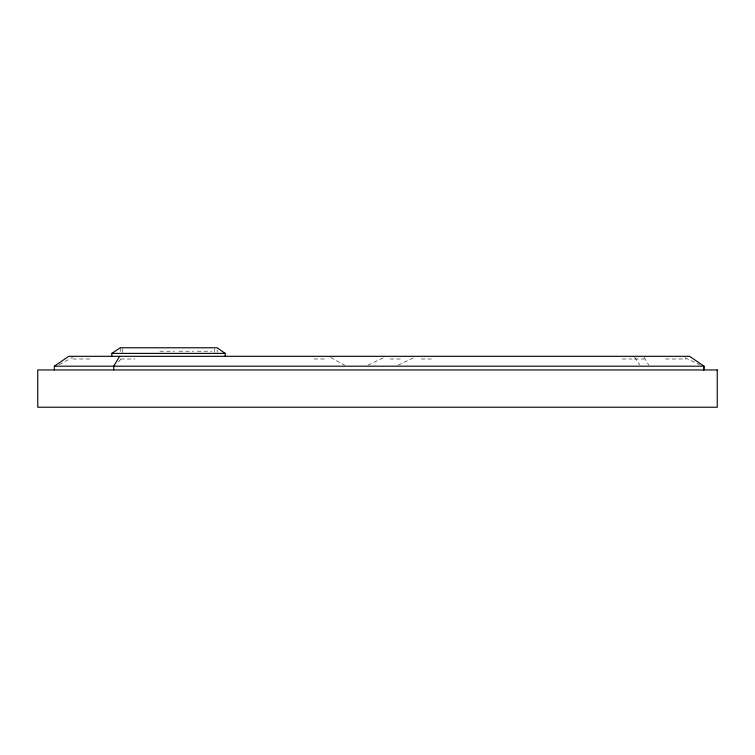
<?xml version="1.0" encoding="UTF-8"?>
<svg xmlns="http://www.w3.org/2000/svg" width="755" height="755" viewBox="0 0 755 755"><rect width="100%" height="100%" fill="white"/><g stroke="black" fill="none" stroke-linecap="round" stroke-linejoin="round"><path stroke-width="0.57" stroke-dasharray="3.77 2.83" d="M118.299 362.06L122.131 357.955M59.23 364.74L72.489 357.436M367.864 365.212L383.474 357.794M398.008 365.212L413.617 357.794M159.9 351.198L174.499 351.198M179.001 351.198L193.601 351.198M197.319 351.198L211.919 351.198M72.773 358.984L92.346 358.984M120.715 358.984L135.06 358.984M313.986 358.984L324.433 358.984M389.986 358.984L400.414 358.984M421.252 358.984L431.275 358.984M622.318 358.984L632.067 358.984M634.606 358.984L644.355 358.984M665.504 358.984L686.087 358.984M685.078 357.794L699.64 364.722M330.596 357.436L344.875 365.307M634.644 357.257L639.74 364.807M644.053 357.294L648.819 365.203M217.176 350.027L217.176 352.264M214.665 348.942L214.665 352.415M122.744 348.942L122.744 352.415M120.234 347.781L120.234 352.264"/><path stroke-width="1.13" d="M119.658 356.313L113.703 366.194L113.703 369.95M54.36 369.95L54.36 366.194L68.724 356.313L689.608 356.313L703.971 366.194L703.971 369.95M111.891 356.313L111.891 353.387L120.234 347.781L217.176 347.781L225.16 353.387L225.16 356.313M111.891 353.387L225.16 353.387M54.36 366.194L703.971 366.194M703.802 366.704L703.802 369.95M717.25 369.95L37.75 369.95L37.75 407.219L717.25 407.219L717.25 369.95"/></g></svg>
